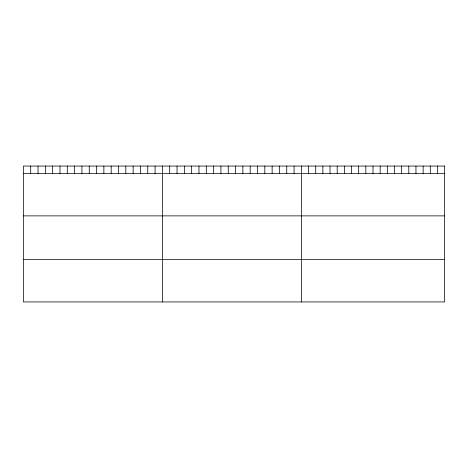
<?xml version="1.0" encoding="UTF-8"?>
<svg xmlns="http://www.w3.org/2000/svg" width="468" height="468" viewBox="0 0 468 468"><rect width="100%" height="100%" fill="white"/><g stroke="black" fill="none" stroke-linecap="round" stroke-linejoin="round"><path stroke-width="0.7" d="M23.4 173.482L444.6 173.482M23.4 215.871L444.6 215.871M23.4 259.553L444.6 259.553M437.44 166.058L437.44 173.482M430.279 166.058L430.279 173.482M423.119 166.058L423.119 173.482M415.958 166.058L415.958 173.482M408.798 166.058L408.798 173.482M401.638 166.058L401.638 173.482M394.477 166.058L394.477 173.482M387.317 166.058L387.317 173.482M380.156 166.058L380.156 173.482M372.996 166.058L372.996 173.482M365.836 166.058L365.836 173.482M358.675 166.058L358.675 173.482M351.515 166.058L351.515 173.482M344.354 166.058L344.354 173.482M337.194 166.058L337.194 173.482M330.034 166.058L330.034 173.482M322.873 166.058L322.873 173.482M315.713 166.058L315.713 173.482M308.552 166.058L308.552 173.482M301.392 166.058L301.392 301.942M294.074 166.058L294.074 173.482M286.761 166.058L286.761 173.482M279.443 166.058L279.443 173.482M272.13 166.058L272.13 173.482M264.812 166.058L264.812 173.482M257.499 166.058L257.499 173.482M250.181 166.058L250.181 173.482M242.869 166.058L242.869 173.482M235.55 166.058L235.55 173.482M228.238 166.058L228.238 173.482M220.919 166.058L220.919 173.482M213.607 166.058L213.607 173.482M206.289 166.058L206.289 173.482M198.976 166.058L198.976 173.482M191.658 166.058L191.658 173.482M184.345 166.058L184.345 173.482M177.027 166.058L177.027 173.482M169.714 166.058L169.714 173.482M162.396 166.058L162.396 301.942M155.078 166.058L155.078 173.482M147.765 166.058L147.765 173.482M140.447 166.058L140.447 173.482M133.134 166.058L133.134 173.482M125.816 166.058L125.816 173.482M118.503 166.058L118.503 173.482M111.185 166.058L111.185 173.482M103.873 166.058L103.873 173.482M96.554 166.058L96.554 173.482M89.242 166.058L89.242 173.482M81.923 166.058L81.923 173.482M74.611 166.058L74.611 173.482M67.293 166.058L67.293 173.482M59.98 166.058L59.98 173.482M52.662 166.058L52.662 173.482M45.349 166.058L45.349 173.482M38.031 166.058L38.031 173.482M30.718 166.058L30.718 173.482M444.6 166.058L23.4 166.058L23.4 301.942L444.6 301.942L444.6 166.058"/></g></svg>
